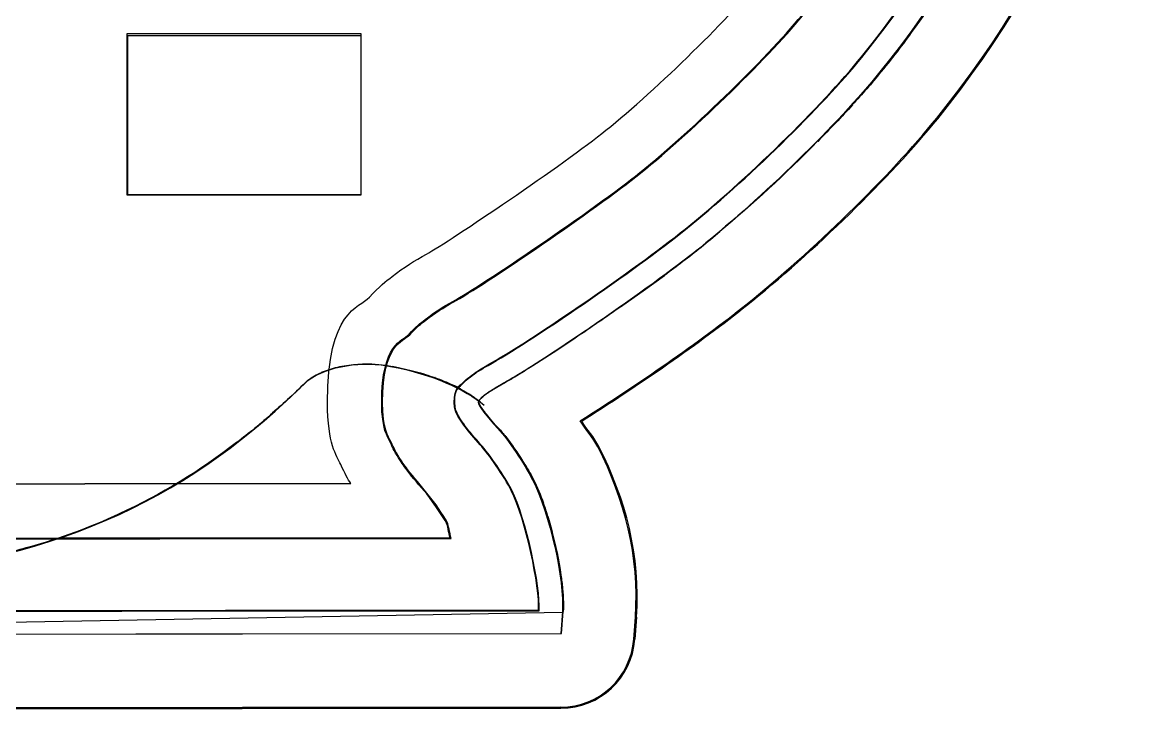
# Model space of a CAD drawing. Extents: x 5 to 93, y -1 to 101.
# Drawn here: x 64.24 to 87.57, y -1.15 to 13.1 of the extents above; entities that cross this region are included whole.
import ezdxf

# ---------------------------------------------------------------- set-up
doc = ezdxf.new("R2010")
doc.units = 0
for name, color, linetype in [('Board_outline_cat', 7, 'CONTINUOUS'), ('Board_outline_dog', 7, 'CONTINUOUS'), ('board_silkscreen_both', 7, 'CONTINUOUS'), ('board_silkscreen_cat', 7, 'CONTINUOUS'), ('board_silkscreen_dog', 7, 'CONTINUOUS'), ('laser_cat_1', 7, 'CONTINUOUS'), ('laser_cat_1_copy_copy', 7, 'CONTINUOUS'), ('laser_cat_2', 7, 'CONTINUOUS'), ('laser_component_cutouts', 7, 'CONTINUOUS'), ('laser_dog_1', 7, 'CONTINUOUS'), ('laser_dog_2', 7, 'CONTINUOUS'), ('laser_dog_2_copy', 7, 'CONTINUOUS'), ('Layer_3_board_inset', 7, 'CONTINUOUS'), ('Mech_Outlines_Cat', 7, 'CONTINUOUS'), ('Mech_Outlines_Dog', 7, 'CONTINUOUS'), ('Silkscreen_cat', 7, 'CONTINUOUS'), ('Silkscreen_dog', 7, 'CONTINUOUS')]:
    doc.layers.add(name, color=color, linetype=linetype)

msp = doc.modelspace()

# ---------------------------------------------------------------- linework, layer by layer
at = {"layer": 'Board_outline_cat', "color": 1}
msp.add_lwpolyline([(75.432386, 0.87473), (75.399723, 0.418953), (48.969391, 0.392739)], close=True, dxfattribs=at)
for points in [[(86.030434, 22.102341), (85.853147, 18.553438), (84.473302, 15.10284), (82.019869, 12.073053)], [(82.019869, 12.073053), (81.160341, 11.011609), (79.56731, 9.455985), (78.288645, 8.429451)], [(78.288645, 8.429451), (77.210664, 7.564027), (75.04602, 6.075298), (74.125451, 5.566219)], [(74.125451, 5.566219), (73.882297, 5.431755), (73.683353, 5.27708), (73.683353, 5.222499)], [(73.683353, 5.222499), (73.683353, 5.167915), (73.867938, 4.923006), (74.09354, 4.678254)], [(74.09354, 4.678254), (74.319145, 4.433505), (74.643985, 3.955408), (74.815408, 3.615821)], [(74.815408, 3.615821), (75.173012, 2.907414), (75.480233, 1.542503), (75.432386, 0.87473)]]:
    msp.add_open_spline(points, degree=3, dxfattribs=at)
at = {"layer": 'Board_outline_dog', "color": 1}
msp.add_lwpolyline([(75.432386, 0.87473), (75.399723, 0.418953), (48.969391, 0.392739)], close=True, dxfattribs=at)
for points in [[(86.030434, 22.102341), (85.853147, 18.553438), (84.473302, 15.10284), (82.019869, 12.073053)], [(82.019869, 12.073053), (81.160341, 11.011609), (79.56731, 9.455985), (78.288645, 8.429451)], [(78.288645, 8.429451), (77.210664, 7.564027), (75.04602, 6.075298), (74.125451, 5.566219)], [(74.125451, 5.566219), (73.882297, 5.431755), (73.683353, 5.27708), (73.683353, 5.222499)], [(73.683353, 5.222499), (73.683353, 5.167915), (73.867938, 4.923006), (74.09354, 4.678254)], [(74.09354, 4.678254), (74.319145, 4.433505), (74.643985, 3.955408), (74.815408, 3.615821)], [(74.815408, 3.615821), (75.173012, 2.907414), (75.480233, 1.542503), (75.432386, 0.87473)]]:
    msp.add_open_spline(points, degree=3, dxfattribs=at)
at = {"layer": 'board_silkscreen_both', "color": 3}
for points in [[(70.43646, 5.844992), (70.43646, 5.844992)], [(70.600499, 5.905856), (70.600499, 5.905856)], [(70.772486, 5.953479), (70.772486, 5.953479)], [(70.955048, 5.987877), (70.955048, 5.987877)], [(71.336048, 6.019624), (71.336048, 6.019624)], [(71.910189, 5.969354), (71.910189, 5.969354)], [(72.381155, 5.863512), (72.381155, 5.863512)], [(70.153369, 5.683598), (70.150723, 5.680953)], [(70.153369, 5.683598), (70.150723, 5.680953)], [(72.592819, 5.800015), (72.592819, 5.800015)], [(72.791257, 5.736518), (72.788611, 5.736518)], [(72.976467, 5.665075), (72.976467, 5.665075)], [(73.148439, 5.588354), (73.151085, 5.588354)], [(73.309845, 5.506333), (73.309845, 5.506333)], [(73.600881, 5.329065), (73.600881, 5.326419)], [(69.425764, 5.006265), (69.425764, 5.006265)], [(68.679637, 4.389783), (68.676991, 4.392429)], [(66.237522, 2.908122), (66.237522, 2.908122)], [(64.372212, 2.22021), (64.369566, 2.222856)]]:
    msp.add_lwpolyline(points, dxfattribs=at)
for points in [[(70.150723, 5.680953), (70.240673, 5.747098), (70.335918, 5.800018), (70.436462, 5.842362)], [(70.43646, 5.844992), (70.489379, 5.868804), (70.544947, 5.889981), (70.600499, 5.905856)], [(70.600499, 5.905856), (70.658715, 5.924377), (70.714283, 5.940252), (70.775132, 5.953479)], [(70.772486, 5.953479), (70.830702, 5.966708), (70.891551, 5.979937), (70.955048, 5.987877)], [(70.955048, 5.987877), (71.082043, 6.009017), (71.209053, 6.016976), (71.3334, 6.019624)], [(71.336048, 6.019624), (71.529189, 6.02227), (71.722345, 6.006395), (71.912837, 5.966705)], [(71.910189, 5.969354), (72.07423, 5.937604), (72.23034, 5.903208), (72.378507, 5.860864)], [(72.381155, 5.863512), (72.452582, 5.842346), (72.524025, 5.823835), (72.592819, 5.802663)], [(70.150723, 5.680953), (69.899366, 5.429612), (69.655952, 5.204705), (69.423119, 5.006268)], [(72.592819, 5.800015), (72.658965, 5.778848), (72.725111, 5.75769), (72.791257, 5.733869)], [(72.788611, 5.736518), (72.852108, 5.712705), (72.912973, 5.688895), (72.97647, 5.665075)], [(72.976467, 5.665075), (73.034668, 5.641262), (73.092884, 5.614804), (73.151087, 5.588354)], [(73.151085, 5.588354), (73.209301, 5.561895), (73.26222, 5.535432), (73.312475, 5.506333)], [(73.309845, 5.506333), (73.415671, 5.450765), (73.510915, 5.392562), (73.600881, 5.329065)], [(73.600881, 5.326419), (73.645855, 5.297317), (73.690845, 5.265551), (73.733173, 5.231171)], [(69.425764, 5.006265), (69.182337, 4.784026), (68.933626, 4.580291), (68.679637, 4.392432)], [(68.676991, 4.392429), (67.928215, 3.807708), (67.110663, 3.307643), (66.237525, 2.908119)], [(66.237522, 2.908122), (65.631631, 2.625015), (65.00722, 2.397479), (64.372212, 2.22021)], [(64.369566, 2.222856), (64.041486, 2.124963), (63.69753, 2.040294), (63.342983, 1.968867)]]:
    msp.add_open_spline(points, degree=3, dxfattribs=at)
at = {"layer": 'board_silkscreen_cat', "color": 7}
for points in [[(82.743279, 12.999865), (82.740633, 13.005156)], [(82.039492, 12.079117), (82.036847, 12.079117)], [(81.441531, 11.391193), (81.444177, 11.391193)], [(81.09493, 11.018138), (81.09493, 11.018138)], [(80.719224, 10.634487), (80.719224, 10.637133)], [(78.695156, 8.761234), (78.695156, 8.758589)], [(78.30093, 8.438448), (78.303576, 8.435802)], [(77.099727, 7.533563), (77.541576, 7.856362)], [(76.634058, 7.202833), (77.099727, 7.533563)], [(76.634058, 7.202833), (76.634058, 7.202833)], [(75.234401, 6.255638), (75.686844, 6.554617)], [(74.81637, 5.985758), (75.234401, 6.255638)], [(74.81637, 5.985758), (74.81637, 5.983112)], [(74.4433, 5.75557), (74.445945, 5.752925)], [(73.818888, 5.37457), (73.818888, 5.37457)], [(73.871808, 5.414263), (73.871808, 5.414263)], [(73.930008, 5.453943), (73.930008, 5.453943)], [(73.694539, 5.252857), (73.694539, 5.250211)], [(73.694539, 5.252857), (73.694539, 5.250211)], [(73.710414, 5.178781), (73.71306, 5.176136)], [(73.736867, 5.136438), (73.734222, 5.136438)], [(73.739516, 5.305776), (73.739516, 5.305776), (73.739516, 5.305776)], [(73.77656, 5.337524), (73.773914, 5.337524)], [(73.768615, 5.088815), (73.771261, 5.086169)], [(73.810959, 5.030615), (73.810959, 5.033261)], [(73.858581, 4.969766), (73.858581, 4.96712)], [(73.911485, 4.90362), (73.91413, 4.900974)], [(73.972349, 4.834826), (73.969703, 4.83218)], [(74.101992, 4.689292), (74.099347, 4.686646)], [(74.101992, 4.689292), (74.101992, 4.689292)], [(74.247511, 4.517323), (74.250156, 4.517323)], [(74.32425, 4.416779), (74.326896, 4.414133)], [(74.403623, 4.308308), (74.400977, 4.305662)], [(74.705235, 3.845287), (74.705235, 3.842641)], [(74.768748, 3.731503), (74.768748, 3.731503)], [(74.8243, 3.625677), (74.8243, 3.625677)], [(75.030683, 3.133558), (75.030683, 3.133558)], [(75.123281, 2.847802), (75.128573, 2.847802)], [(75.210597, 2.548823), (75.207951, 2.548823)], [(75.39581, 1.638654), (75.39581, 1.638654)], [(75.430206, 1.360847), (75.42756, 1.360847)], [(75.446081, 1.106839), (75.446081, 1.106839)], [(75.409034, 0.432156), (75.440784, 0.887232)], [(48.940125, 0.405703), (75.409034, 0.432162)]]:
    msp.add_lwpolyline(points, dxfattribs=at)
for points in [[(84.46307, 15.897052), (83.976245, 14.870466), (83.399456, 13.902083), (82.743279, 13.005156)], [(82.740633, 13.005156), (82.536899, 12.708826), (82.301414, 12.401901), (82.036831, 12.081747)], [(82.036847, 12.079117), (81.838409, 11.83569), (81.639972, 11.605505), (81.438886, 11.393841)], [(81.444177, 11.391193), (81.330409, 11.266847), (81.213992, 11.142484), (81.094927, 11.018138)], [(81.09493, 11.018138), (80.970581, 10.888492), (80.846219, 10.758833), (80.721873, 10.631839)], [(80.719224, 10.637133), (80.04982, 9.954505), (79.37249, 9.330091), (78.689875, 8.766529)], [(78.695156, 8.758589), (78.565513, 8.650115), (78.43587, 8.541644), (78.303578, 8.435802)], [(78.303576, 8.435802), (78.052219, 8.237367), (77.80086, 8.044224), (77.544222, 7.856365)], [(76.634058, 7.202833), (76.321852, 6.98324), (76.006995, 6.76893), (75.689492, 6.554617)], [(74.81637, 5.983112), (74.694656, 5.90374), (74.57031, 5.827016), (74.445948, 5.752925)], [(74.445945, 5.752925), (74.342755, 5.692076), (74.239578, 5.631227), (74.13374, 5.573011)], [(73.773914, 5.337524), (73.789789, 5.350753), (73.803016, 5.361336), (73.818891, 5.37457)], [(73.818888, 5.37457), (73.837409, 5.3878), (73.853284, 5.401029), (73.871808, 5.414263)], [(73.871808, 5.414263), (73.890328, 5.427492), (73.908852, 5.440722), (73.930008, 5.453943)], [(73.930008, 5.453943), (74.001451, 5.498933), (74.067597, 5.541258), (74.133742, 5.575656)], [(73.71306, 5.176136), (73.702477, 5.192011), (73.694566, 5.210531), (73.691894, 5.231703)], [(73.694539, 5.250211), (73.699831, 5.260794), (73.705123, 5.268705), (73.710414, 5.276669)], [(73.694539, 5.250211), (73.699831, 5.260794), (73.705123, 5.268705), (73.710414, 5.276669)], [(73.734222, 5.136438), (73.726284, 5.149667), (73.718347, 5.162906), (73.710409, 5.176133)], [(73.771261, 5.086169), (73.760677, 5.102071), (73.747448, 5.120568), (73.736865, 5.13644)], [(73.739516, 5.305776), (73.752745, 5.316359), (73.765974, 5.329589), (73.77656, 5.337524)], [(73.739516, 5.305776), (73.752745, 5.316359), (73.765974, 5.329589), (73.77656, 5.337524)], [(73.810959, 5.033261), (73.795084, 5.051781), (73.781841, 5.070289), (73.768615, 5.088813)], [(73.858581, 4.96712), (73.842706, 4.988287), (73.826831, 5.009445), (73.810959, 5.030617)], [(73.91413, 4.900974), (73.89561, 4.924787), (73.877102, 4.945948), (73.858578, 4.969769)], [(73.969703, 4.83218), (73.951183, 4.853347), (73.930011, 4.877154), (73.911487, 4.900974)], [(74.099347, 4.686646), (74.057021, 4.734268), (74.012031, 4.781893), (73.969703, 4.832164)], [(74.101992, 4.689292), (74.154912, 4.628443), (74.205185, 4.572891), (74.244862, 4.517323)], [(74.250156, 4.517323), (74.276615, 4.482925), (74.303076, 4.448529), (74.32688, 4.41413)], [(74.326896, 4.414133), (74.353362, 4.379737), (74.379816, 4.34269), (74.406284, 4.305662)], [(74.400977, 4.305662), (74.5068, 4.162776), (74.607344, 4.009328), (74.702605, 3.842641)], [(74.705235, 3.842641), (74.726401, 3.805594), (74.747576, 3.76855), (74.768748, 3.731505)], [(74.768748, 3.731503), (74.789914, 3.697104), (74.808425, 3.662724), (74.8243, 3.625677)], [(74.8243, 3.625677), (74.90632, 3.466919), (74.975115, 3.302878), (75.033331, 3.133558)], [(75.030683, 3.133558), (75.062433, 3.040943), (75.09418, 2.945698), (75.123281, 2.847802)], [(75.128573, 2.847802), (75.157672, 2.749906), (75.186774, 2.649365), (75.21324, 2.548823)], [(75.207951, 2.548823), (75.287323, 2.257787), (75.35082, 1.956156), (75.395813, 1.638654)], [(75.39581, 1.638654), (75.409039, 1.546058), (75.422269, 1.453443), (75.430206, 1.360847)], [(75.42756, 1.360847), (75.438144, 1.268232), (75.443435, 1.183563), (75.443435, 1.106839)], [(75.446081, 1.106839), (75.451373, 1.032763), (75.448727, 0.958675), (75.443435, 0.887232)]]:
    msp.add_open_spline(points, degree=3, dxfattribs=at)
at = {"layer": 'board_silkscreen_dog', "color": 7}
for points in [[(82.749674, 12.998778), (82.747028, 13.00407)], [(82.045888, 12.078031), (82.043242, 12.078031)], [(81.447927, 11.390106), (81.450572, 11.390106)], [(81.101325, 11.017052), (81.101325, 11.017052)], [(80.725619, 10.633401), (80.725619, 10.636046)], [(78.701552, 8.760148), (78.701552, 8.757502)], [(78.307325, 8.437362), (78.309971, 8.434716)], [(77.106122, 7.532476), (77.547971, 7.855276)], [(76.640453, 7.201747), (77.106122, 7.532476)], [(76.640453, 7.201747), (76.640453, 7.201747)], [(75.240796, 6.254552), (75.693239, 6.553531)], [(74.822765, 5.984671), (75.240796, 6.254552)], [(74.822765, 5.984671), (74.822765, 5.982026)], [(74.449695, 5.754484), (74.452341, 5.751838)], [(73.825283, 5.373484), (73.825283, 5.373484)], [(73.878203, 5.413177), (73.878203, 5.413177)], [(73.936403, 5.452856), (73.936403, 5.452856)], [(73.700935, 5.25177), (73.700935, 5.249124)], [(73.700935, 5.25177), (73.700935, 5.249124)], [(73.71681, 5.177695), (73.719455, 5.175049)], [(73.743263, 5.135351), (73.740617, 5.135351)], [(73.745911, 5.30469), (73.745911, 5.30469), (73.745911, 5.30469)], [(73.782955, 5.336437), (73.78031, 5.336437)], [(73.77501, 5.087729), (73.777656, 5.085083)], [(73.817354, 5.029528), (73.817354, 5.032174)], [(73.864976, 4.968679), (73.864976, 4.966034)], [(73.91788, 4.902534), (73.920526, 4.899888)], [(73.978744, 4.833739), (73.976099, 4.831093)], [(74.108388, 4.688205), (74.105742, 4.685559)], [(74.108388, 4.688205), (74.108388, 4.688205)], [(74.253906, 4.516237), (74.256552, 4.516237)], [(74.330646, 4.415692), (74.333291, 4.413046)], [(74.410018, 4.307221), (74.407372, 4.304575)], [(74.71163, 3.8442), (74.71163, 3.841554)], [(74.775143, 3.730416), (74.775143, 3.730416)], [(74.830695, 3.624591), (74.830695, 3.624591)], [(75.037078, 3.132471), (75.037078, 3.132471)], [(75.129677, 2.846716), (75.134968, 2.846716)], [(75.216992, 2.547737), (75.214346, 2.547737)], [(75.402205, 1.637567), (75.402205, 1.637567)], [(75.436601, 1.35976), (75.433955, 1.35976)], [(75.452476, 1.105752), (75.452476, 1.105752)], [(75.415429, 0.43107), (75.447179, 0.886145)], [(48.946521, 0.404617), (75.415429, 0.431075)]]:
    msp.add_lwpolyline(points, dxfattribs=at)
at = {"layer": 'board_silkscreen_dog', "color": 6}
for points in [[(66.422244, 9.532742), (66.422244, 12.832088)], [(66.422244, 12.832088), (71.256171, 12.832088)], [(71.256171, 9.532742), (71.256171, 12.832088)], [(66.422244, 9.532742), (71.256171, 9.532742)]]:
    msp.add_lwpolyline(points, dxfattribs=at)
at = {"layer": 'board_silkscreen_dog', "color": 7}
for points in [[(84.469466, 15.895966), (83.98264, 14.86938), (83.405851, 13.900997), (82.749674, 13.00407)], [(82.747028, 13.00407), (82.543294, 12.707739), (82.307809, 12.400815), (82.043226, 12.080661)], [(82.043242, 12.078031), (81.844804, 11.834604), (81.646367, 11.604419), (81.445281, 11.392755)], [(81.450572, 11.390106), (81.336804, 11.26576), (81.220388, 11.141398), (81.101322, 11.017052)], [(81.101325, 11.017052), (80.976976, 10.887406), (80.852614, 10.757747), (80.728268, 10.630752)], [(80.725619, 10.636046), (80.056216, 9.953419), (79.378885, 9.329005), (78.696271, 8.765442)], [(78.701552, 8.757502), (78.571908, 8.649028), (78.442265, 8.540557), (78.309974, 8.434716)], [(78.309971, 8.434716), (78.058614, 8.236281), (77.807255, 8.043138), (77.550617, 7.855278)], [(76.640453, 7.201747), (76.328247, 6.982153), (76.01339, 6.767843), (75.695888, 6.553531)], [(74.822765, 5.982026), (74.701052, 5.902653), (74.576705, 5.825929), (74.452343, 5.751838)], [(74.452341, 5.751838), (74.349151, 5.690989), (74.245974, 5.63014), (74.140135, 5.571924)], [(73.78031, 5.336437), (73.796185, 5.349666), (73.809411, 5.360249), (73.825286, 5.373484)], [(73.825283, 5.373484), (73.843804, 5.386713), (73.859679, 5.399942), (73.878203, 5.413177)], [(73.878203, 5.413177), (73.896724, 5.426406), (73.915247, 5.439635), (73.936403, 5.452856)], [(73.936403, 5.452856), (74.007846, 5.497846), (74.073992, 5.540171), (74.140138, 5.57457)], [(73.719455, 5.175049), (73.708872, 5.190924), (73.700961, 5.209445), (73.698289, 5.230617)], [(73.700935, 5.249124), (73.706226, 5.259708), (73.711518, 5.267619), (73.71681, 5.275583)], [(73.700935, 5.249124), (73.706226, 5.259708), (73.711518, 5.267619), (73.71681, 5.275583)], [(73.740617, 5.135351), (73.732679, 5.14858), (73.724742, 5.16182), (73.716804, 5.175046)], [(73.777656, 5.085083), (73.767072, 5.100984), (73.753843, 5.119481), (73.74326, 5.135354)], [(73.745911, 5.30469), (73.75914, 5.315273), (73.772369, 5.328502), (73.782955, 5.336437)], [(73.745911, 5.30469), (73.75914, 5.315273), (73.772369, 5.328502), (73.782955, 5.336437)], [(73.817354, 5.032174), (73.801479, 5.050695), (73.788236, 5.069203), (73.77501, 5.087726)], [(73.864976, 4.966034), (73.849101, 4.9872), (73.833226, 5.008359), (73.817354, 5.029531)], [(73.920526, 4.899888), (73.902005, 4.9237), (73.883497, 4.944862), (73.864974, 4.968682)], [(73.976099, 4.831093), (73.957578, 4.85226), (73.936406, 4.876067), (73.917882, 4.899888)], [(74.105742, 4.685559), (74.063416, 4.733182), (74.018427, 4.780807), (73.976099, 4.831078)], [(74.108388, 4.688205), (74.161307, 4.627356), (74.21158, 4.571804), (74.251257, 4.516237)], [(74.256552, 4.516237), (74.28301, 4.481838), (74.309471, 4.447442), (74.333276, 4.413044)], [(74.333291, 4.413046), (74.359758, 4.378651), (74.386211, 4.341604), (74.41268, 4.304575)], [(74.407372, 4.304575), (74.513195, 4.16169), (74.613739, 4.008242), (74.709, 3.841554)], [(74.71163, 3.841554), (74.732796, 3.804507), (74.753971, 3.767463), (74.775143, 3.730419)], [(74.775143, 3.730416), (74.79631, 3.696018), (74.81482, 3.661638), (74.830695, 3.624591)], [(74.830695, 3.624591), (74.912716, 3.465833), (74.98151, 3.301791), (75.039726, 3.132471)], [(75.037078, 3.132471), (75.068828, 3.039856), (75.100575, 2.944612), (75.129677, 2.846716)], [(75.134968, 2.846716), (75.164067, 2.74882), (75.193169, 2.648278), (75.219635, 2.547737)], [(75.214346, 2.547737), (75.293718, 2.2567), (75.357216, 1.95507), (75.402208, 1.637567)], [(75.402205, 1.637567), (75.415435, 1.544971), (75.428664, 1.452356), (75.436601, 1.35976)], [(75.433955, 1.35976), (75.444539, 1.267145), (75.44983, 1.182476), (75.44983, 1.105752)], [(75.452476, 1.105752), (75.457768, 1.031677), (75.455122, 0.957588), (75.44983, 0.886145)]]:
    msp.add_open_spline(points, degree=3, dxfattribs=at)
at = {"layer": 'laser_cat_1', "color": 2}
msp.add_lwpolyline([(66.404005, 12.871701), (71.255838, 12.871701), (71.255838, 9.516577), (66.404005, 9.516577), (66.404005, 12.871701)], close=True, dxfattribs=at)
at = {"layer": 'laser_cat_1', "color": 1}
msp.add_lwpolyline([(75.432386, 0.874731), (75.399723, 0.418954), (48.969391, 0.39274)], close=True, dxfattribs=at)
for points in [[(86.030434, 22.102342), (85.853147, 18.553438), (84.473302, 15.102841), (82.019869, 12.073054)], [(82.019869, 12.073054), (81.160341, 11.011609), (79.56731, 9.455986), (78.288645, 8.429452)], [(78.288645, 8.429452), (77.210664, 7.564028), (75.04602, 6.075298), (74.125451, 5.56622)], [(74.125451, 5.56622), (73.882297, 5.431756), (73.683353, 5.277081), (73.683353, 5.2225)], [(73.683353, 5.2225), (73.683353, 5.167916), (73.867938, 4.923007), (74.09354, 4.678255)], [(74.09354, 4.678255), (74.319145, 4.433506), (74.643985, 3.955409), (74.815408, 3.615822)], [(74.815408, 3.615822), (75.173012, 2.907414), (75.480233, 1.542503), (75.432386, 0.874731)]]:
    msp.add_open_spline(points, degree=3, dxfattribs=at)
at = {"layer": 'laser_cat_1', "color": 7}
for points in [[(70.154919, 5.676169), (70.575204, 5.990355), (71.286054, 6.083353), (71.910231, 5.962223)], [(71.910231, 5.962223), (72.744053, 5.800409), (73.391536, 5.500556), (73.813111, 5.167263)], [(61.086481, 1.630939), (65.142243, 1.978281), (67.763895, 3.317338), (70.154919, 5.676169)]]:
    msp.add_open_spline(points, degree=3, dxfattribs=at)
at = {"layer": 'laser_cat_1_copy_copy', "color": 1}
msp.add_lwpolyline([(75.432386, 0.874731), (75.399723, 0.418954), (48.969391, 0.39274)], close=True, dxfattribs=at)
for points in [[(86.030434, 22.102342), (85.853147, 18.553438), (84.473302, 15.102841), (82.019869, 12.073054)], [(82.019869, 12.073054), (81.160341, 11.011609), (79.56731, 9.455986), (78.288645, 8.429452)], [(78.288645, 8.429452), (77.210664, 7.564028), (75.04602, 6.075298), (74.125451, 5.56622)], [(74.125451, 5.56622), (73.882297, 5.431756), (73.683353, 5.277081), (73.683353, 5.2225)], [(73.683353, 5.2225), (73.683353, 5.167916), (73.867938, 4.923007), (74.09354, 4.678255)], [(74.09354, 4.678255), (74.319145, 4.433506), (74.643985, 3.955409), (74.815408, 3.615822)], [(74.815408, 3.615822), (75.173012, 2.907414), (75.480233, 1.542503), (75.432386, 0.874731)]]:
    msp.add_open_spline(points, degree=3, dxfattribs=at)
at = {"layer": 'laser_cat_1_copy_copy', "color": 7}
for points in [[(70.154919, 5.676169), (70.575204, 5.990355), (71.286054, 6.083353), (71.910231, 5.962223)], [(71.910231, 5.962223), (72.744053, 5.800409), (73.391536, 5.500556), (73.813111, 5.167263)], [(61.086481, 1.630939), (65.142243, 1.978281), (67.763895, 3.317338), (70.154919, 5.676169)]]:
    msp.add_open_spline(points, degree=3, dxfattribs=at)
at = {"layer": 'laser_cat_2', "color": 2}
msp.add_lwpolyline([(66.404005, 12.871701), (71.255838, 12.871701), (71.255838, 9.516577), (66.404005, 9.516577), (66.404005, 12.871701)], close=True, dxfattribs=at)
at = {"layer": 'laser_cat_2', "color": 1}
msp.add_lwpolyline([(75.432386, 0.874731), (75.399723, 0.418954), (48.969391, 0.39274)], close=True, dxfattribs=at)
for points in [[(86.030434, 22.102342), (85.853147, 18.553438), (84.473302, 15.102841), (82.019869, 12.073054)], [(82.019869, 12.073054), (81.160341, 11.011609), (79.56731, 9.455986), (78.288645, 8.429452)], [(78.288645, 8.429452), (77.210664, 7.564028), (75.04602, 6.075298), (74.125451, 5.56622)], [(74.125451, 5.56622), (73.882297, 5.431756), (73.683353, 5.277081), (73.683353, 5.2225)], [(73.683353, 5.2225), (73.683353, 5.167916), (73.867938, 4.923007), (74.09354, 4.678255)], [(74.09354, 4.678255), (74.319145, 4.433506), (74.643985, 3.955409), (74.815408, 3.615822)], [(74.815408, 3.615822), (75.173012, 2.907414), (75.480233, 1.542503), (75.432386, 0.874731)]]:
    msp.add_open_spline(points, degree=3, dxfattribs=at)
at = {"layer": 'laser_component_cutouts', "color": 2}
msp.add_lwpolyline([(66.404005, 12.871701), (71.255838, 12.871701), (71.255838, 9.516577), (66.404005, 9.516577), (66.404005, 12.871701)], close=True, dxfattribs=at)
at = {"layer": 'laser_dog_1', "color": 2}
msp.add_lwpolyline([(66.404005, 12.871703), (71.255838, 12.871703), (71.255838, 9.51658), (66.404005, 9.51658), (66.404005, 12.871703)], close=True, dxfattribs=at)
at = {"layer": 'laser_dog_1', "color": 1}
msp.add_lwpolyline([(75.432387, 0.87473), (75.399722, 0.418953), (48.969391, 0.392734)], close=True, dxfattribs=at)
for points in [[(86.030435, 22.10234), (85.853149, 18.553438), (84.473302, 15.102839), (82.019868, 12.073054)], [(82.019868, 12.073054), (81.160341, 11.011608), (79.567309, 9.455985), (78.288645, 8.429449)], [(78.288645, 8.429449), (77.210663, 7.564026), (75.046022, 6.075298), (74.125449, 5.56622)], [(74.125449, 5.56622), (73.882298, 5.431755), (73.683354, 5.277081), (73.683354, 5.222499)], [(73.683354, 5.222499), (73.683354, 5.167914), (73.867939, 4.923008), (74.093541, 4.678253)], [(74.093541, 4.678253), (74.319144, 4.433504), (74.643985, 3.955409), (74.815409, 3.615822)], [(74.815409, 3.615822), (75.17301, 2.907413), (75.480235, 1.542502), (75.432387, 0.87473)]]:
    msp.add_open_spline(points, degree=3, dxfattribs=at)
at = {"layer": 'laser_dog_1', "color": 7}
for points in [[(70.154921, 5.676168), (70.575207, 5.990355), (71.286057, 6.083353), (71.910234, 5.962223)], [(71.910234, 5.962223), (72.744056, 5.800408), (73.391539, 5.500556), (73.813114, 5.167262)], [(61.086484, 1.630939), (65.142245, 1.978281), (67.763898, 3.317338), (70.154921, 5.676168)]]:
    msp.add_open_spline(points, degree=3, dxfattribs=at)
at = {"layer": 'laser_dog_2', "color": 2}
msp.add_lwpolyline([(66.404005, 12.871703), (71.255838, 12.871703), (71.255838, 9.51658), (66.404005, 9.51658), (66.404005, 12.871703)], close=True, dxfattribs=at)
at = {"layer": 'laser_dog_2', "color": 1}
msp.add_lwpolyline([(75.432387, 0.87473), (75.399722, 0.418953), (48.969391, 0.392734)], close=True, dxfattribs=at)
for points in [[(86.030435, 22.10234), (85.853149, 18.553438), (84.473302, 15.102839), (82.019868, 12.073054)], [(82.019868, 12.073054), (81.160341, 11.011608), (79.567309, 9.455985), (78.288645, 8.429449)], [(78.288645, 8.429449), (77.210663, 7.564026), (75.046022, 6.075298), (74.125449, 5.56622)], [(74.125449, 5.56622), (73.882298, 5.431755), (73.683354, 5.277081), (73.683354, 5.222499)], [(73.683354, 5.222499), (73.683354, 5.167914), (73.867939, 4.923008), (74.093541, 4.678253)], [(74.093541, 4.678253), (74.319144, 4.433504), (74.643985, 3.955409), (74.815409, 3.615822)], [(74.815409, 3.615822), (75.17301, 2.907413), (75.480235, 1.542502), (75.432387, 0.87473)]]:
    msp.add_open_spline(points, degree=3, dxfattribs=at)
at = {"layer": 'laser_dog_2_copy', "color": 6}
for points in [[(66.422244, 9.532742), (66.422244, 12.832088)], [(66.422244, 12.832088), (71.256171, 12.832088)], [(71.256171, 9.532742), (71.256171, 12.832088)], [(66.422244, 9.532742), (71.256171, 9.532742)]]:
    msp.add_lwpolyline(points, dxfattribs=at)
at = {"layer": 'laser_dog_2_copy', "color": 1}
msp.add_lwpolyline([(75.432387, 0.87473), (75.399722, 0.418953), (48.969391, 0.392734)], close=True, dxfattribs=at)
for points in [[(86.030435, 22.10234), (85.853149, 18.553438), (84.473302, 15.102839), (82.019868, 12.073054)], [(82.019868, 12.073054), (81.160341, 11.011608), (79.567309, 9.455985), (78.288645, 8.429449)], [(78.288645, 8.429449), (77.210663, 7.564026), (75.046022, 6.075298), (74.125449, 5.56622)], [(74.125449, 5.56622), (73.882298, 5.431755), (73.683354, 5.277081), (73.683354, 5.222499)], [(73.683354, 5.222499), (73.683354, 5.167914), (73.867939, 4.923008), (74.093541, 4.678253)], [(74.093541, 4.678253), (74.319144, 4.433504), (74.643985, 3.955409), (74.815409, 3.615822)], [(74.815409, 3.615822), (75.17301, 2.907413), (75.480235, 1.542502), (75.432387, 0.87473)]]:
    msp.add_open_spline(points, degree=3, dxfattribs=at)
at = {"layer": 'laser_dog_2_copy', "color": 7}
for points in [[(70.154921, 5.676168), (70.575207, 5.990355), (71.286057, 6.083353), (71.910234, 5.962223)], [(71.910234, 5.962223), (72.744056, 5.800408), (73.391539, 5.500556), (73.813114, 5.167262)], [(61.086484, 1.630939), (65.142245, 1.978281), (67.763898, 3.317338), (70.154921, 5.676168)]]:
    msp.add_open_spline(points, degree=3, dxfattribs=at)
at = {"layer": 'Layer_3_board_inset', "color": 1}
for points in [[(48.965854, 3.514031), (71.042994, 3.536396)], [(75.432386, 0.87473), (75.399723, 0.418953), (48.969391, 0.392739)]]:
    msp.add_lwpolyline(points, close=True, dxfattribs=at)
for points in [[(86.030434, 22.102341), (85.853147, 18.553438), (84.473302, 15.10284), (82.019869, 12.073053)], [(76.334883, 10.863417), (77.399858, 11.7184), (78.982378, 13.282644), (79.593729, 14.037612)], [(82.019869, 12.073053), (81.160341, 11.011609), (79.56731, 9.455985), (78.288645, 8.429451)], [(72.614838, 8.29738), (73.093178, 8.561907), (75.48463, 10.180821), (76.334883, 10.863417)], [(78.288645, 8.429451), (77.210664, 7.564027), (75.04602, 6.075298), (74.125451, 5.566219)], [(71.899679, 7.830767), (72.153936, 8.028074), (72.366448, 8.160021), (72.614838, 8.29738)], [(71.429003, 7.402077), (71.639063, 7.628789), (71.772549, 7.732115), (71.899679, 7.830767)], [(70.562144, 5.222742), (70.562144, 7.13393), (71.218939, 7.175369), (71.429003, 7.402077)], [(74.125451, 5.566219), (73.882297, 5.431755), (73.683353, 5.27708), (73.683353, 5.222499)], [(70.836421, 3.933289), (70.74882, 4.131769), (70.562144, 4.338473), (70.562144, 5.222742)], [(73.683353, 5.222499), (73.683353, 5.167915), (73.867938, 4.923006), (74.09354, 4.678254)], [(74.09354, 4.678254), (74.319145, 4.433505), (74.643985, 3.955408), (74.815408, 3.615821)], [(71.0423, 3.537783), (70.987373, 3.628907), (70.924023, 3.734806), (70.836421, 3.933289)], [(71.042994, 3.536396), (71.042647, 3.53709), (71.042664, 3.53709), (71.0423, 3.537783)], [(74.815408, 3.615821), (75.173012, 2.907414), (75.480233, 1.542503), (75.432386, 0.87473)]]:
    msp.add_open_spline(points, degree=3, dxfattribs=at)
at = {"layer": 'Mech_Outlines_Cat', "color": 1}
for points in [[(48.967189, 2.390509), (73.104471, 2.414226)], [(48.968531, 0.875468), (74.949917, 0.90189), (74.949917, 0.909345)], [(75.432386, 0.87473), (75.399723, 0.418953), (48.969391, 0.392739)], [(76.913238, 0.311438), (76.945728, 0.766539)], [(48.970584, -1.124982), (75.400978, -1.09856)]]:
    msp.add_lwpolyline(points, close=True, dxfattribs=at)
for points in [[(81.644374, 12.376943), (84.040663, 15.336163), (85.376115, 18.68667), (85.547947, 22.126398)], [(86.030434, 22.102341), (85.853147, 18.553438), (84.473302, 15.10284), (82.019869, 12.073053)], [(83.198628, 11.118055), (85.831542, 14.369487), (87.351371, 18.134426), (87.54579, 22.026255)], [(77.037844, 9.987051), (78.179754, 10.903796), (79.766653, 12.464568), (80.467353, 13.329877)], [(77.985955, 8.805889), (79.231548, 9.80587), (80.823254, 11.362933), (81.644374, 12.376943)], [(82.019869, 12.073053), (81.160341, 11.011609), (79.56731, 9.455985), (78.288645, 8.429451)], [(79.238844, 7.24631), (80.621394, 8.356246), (82.218446, 9.907615), (83.198628, 11.118055)], [(73.159326, 7.314011), (73.79688, 7.66658), (76.105606, 9.238632), (77.037844, 9.987051)], [(73.892078, 5.988598), (74.744204, 6.459826), (76.943224, 7.968764), (77.985955, 8.805889)], [(78.288645, 8.429451), (77.210664, 7.564027), (75.04602, 6.075298), (74.125451, 5.566219)], [(72.58842, 6.942885), (72.779999, 7.091555), (72.956592, 7.201899), (73.159326, 7.314011)], [(75.802559, 4.838068), (76.938002, 5.554041), (78.308343, 6.499289), (79.238844, 7.24631)], [(72.253188, 6.638132), (72.39571, 6.791947), (72.492628, 6.86855), (72.58842, 6.942885)], [(71.685666, 5.222714), (71.685666, 6.450748), (72.110666, 6.484313), (72.253188, 6.638132)], [(73.517571, 5.746148), (73.62468, 5.829266), (73.750874, 5.910511), (73.892078, 5.988598)], [(73.200623, 5.222648), (73.200623, 5.529988), (73.312337, 5.553091), (73.363839, 5.608671)], [(73.363839, 5.608671), (73.415337, 5.66425), (73.464013, 5.704591), (73.517571, 5.746148)], [(74.125451, 5.566219), (73.882297, 5.431755), (73.683353, 5.27708), (73.683353, 5.222499)], [(71.864457, 4.387007), (71.806423, 4.518499), (71.685666, 4.654342), (71.685666, 5.222714)], [(73.250062, 4.998482), (73.231892, 5.039689), (73.200623, 5.080015), (73.200623, 5.222648)], [(73.683353, 5.222499), (73.683353, 5.167915), (73.867938, 4.923006), (74.09354, 4.678254)], [(73.302209, 4.899608), (73.284941, 4.928284), (73.268262, 4.957278), (73.250062, 4.998482)], [(73.417338, 4.731652), (73.373756, 4.789604), (73.336782, 4.842253), (73.302209, 4.899608)], [(73.73767, 4.35037), (73.614777, 4.483693), (73.504502, 4.61575), (73.417338, 4.731652)], [(74.09354, 4.678254), (74.319145, 4.433505), (74.643985, 3.955408), (74.815408, 3.615821)], [(76.169619, 4.299669), (76.069895, 4.497222), (75.917033, 4.65609), (75.802559, 4.838068)], [(72.004642, 4.117469), (71.965748, 4.181991), (71.922492, 4.255514), (71.864457, 4.387007)], [(74.38375, 3.398181), (74.240764, 3.681435), (73.907373, 4.16627), (73.73767, 4.35037)], [(76.945728, 0.766539), (77.037202, 2.043159), (76.722952, 3.203526), (76.169619, 4.299669)], [(72.207137, 3.82084), (72.143284, 3.905747), (72.082431, 3.988421), (72.004642, 4.117469)], [(72.624311, 3.324428), (72.469785, 3.492072), (72.334843, 3.651026), (72.207137, 3.82084)], [(74.815408, 3.615821), (75.173012, 2.907414), (75.480233, 1.542503), (75.432386, 0.87473)], [(73.032005, 2.715595), (72.978166, 2.822253), (72.618763, 3.330448), (72.624311, 3.324428)], [(74.949917, 0.909345), (74.983863, 1.383281), (74.679041, 2.813214), (74.38375, 3.398181)], [(73.104471, 2.414226), (73.07694, 2.521928), (73.049748, 2.680449), (73.032005, 2.715595)], [(75.400978, -1.09856), (76.196776, -1.097867), (76.856785, -0.482355), (76.913238, 0.311438)]]:
    msp.add_open_spline(points, degree=3, dxfattribs=at)
at = {"layer": 'Mech_Outlines_Dog', "color": 1}
for points in [[(48.96721, 2.371577), (73.12684, 2.395953)], [(48.968552, 0.887591), (74.93775, 0.913319)], [(75.432386, 0.87473), (75.399723, 0.418953), (48.969391, 0.392739)], [(76.935575, 0.309309), (76.968065, 0.76509)], [(48.97057, -1.146751), (75.400964, -1.120329)]]:
    msp.add_lwpolyline(points, close=True, dxfattribs=at)
for points in [[(81.634911, 12.384301), (84.029821, 15.341815), (85.364076, 18.689219), (85.535777, 22.126308)], [(86.030434, 22.102341), (85.853147, 18.553438), (84.473302, 15.10284), (82.019869, 12.073053)], [(83.216221, 11.103735), (85.85175, 14.358395), (87.373455, 18.128659), (87.568124, 22.025482)], [(77.050056, 9.972841), (78.193238, 10.890609), (79.779417, 12.451243), (80.481597, 13.318376)], [(77.979204, 8.815279), (79.223996, 9.814622), (80.814724, 11.371438), (81.634911, 12.384301)], [(82.019869, 12.073053), (81.160341, 11.011609), (79.56731, 9.455985), (78.288645, 8.429451)], [(79.252374, 7.228605), (80.636435, 8.339755), (82.234285, 9.891128), (83.216221, 11.103735)], [(73.168151, 7.29777), (73.808343, 7.651799), (76.116459, 9.223334), (77.050056, 9.972841)], [(73.886007, 5.998667), (74.736475, 6.46898), (76.937323, 7.97884), (77.979204, 8.815279)], [(78.288645, 8.429451), (77.210664, 7.564027), (75.04602, 6.075298), (74.125451, 5.566219)], [(72.599952, 6.928003), (72.790495, 7.075864), (72.966172, 7.186077), (73.168151, 7.29777)], [(75.833021, 4.831199), (76.966855, 5.547332), (78.325746, 6.484694), (79.252374, 7.228605)], [(72.266753, 6.625278), (72.408158, 6.777887), (72.504681, 6.85407), (72.599952, 6.928003)], [(71.70465, 5.222728), (71.70465, 6.439441), (72.125351, 6.472669), (72.266753, 6.625278)], [(73.51014, 5.754861), (73.617901, 5.838486), (73.744328, 5.920317), (73.886007, 5.998667)], [(73.188456, 5.222558), (73.188456, 5.536996), (73.30353, 5.56037), (73.355732, 5.616705)], [(73.355732, 5.616705), (73.407931, 5.673044), (73.45626, 5.713051), (73.51014, 5.754861)], [(74.125451, 5.566219), (73.882297, 5.431755), (73.683353, 5.27708), (73.683353, 5.222499)], [(71.881406, 4.394468), (71.823864, 4.524851), (71.70465, 4.659592), (71.70465, 5.222728)], [(73.239247, 4.993652), (73.220765, 5.035552), (73.188456, 5.076645), (73.188456, 5.222558)], [(73.683353, 5.222499), (73.683353, 5.167915), (73.867938, 4.923006), (74.09354, 4.678254)], [(73.29207, 4.893422), (73.274629, 4.922375), (73.257742, 4.951751), (73.239247, 4.993652)], [(73.408555, 4.724114), (73.364817, 4.782273), (73.326977, 4.835516), (73.29207, 4.893422)], [(73.729563, 4.342831), (73.606428, 4.476418), (73.496031, 4.607792), (73.408555, 4.724114)], [(74.09354, 4.678254), (74.319145, 4.433505), (74.643985, 3.955408), (74.815408, 3.615821)], [(76.189244, 4.309052), (76.092388, 4.500922), (75.943313, 4.654439), (75.833021, 4.831199)], [(72.020918, 4.127639), (71.982288, 4.191724), (71.938952, 4.264089), (71.881406, 4.394468)], [(74.373612, 3.392671), (74.231315, 3.674563), (73.897914, 4.160195), (73.729563, 4.342831)], [(76.968065, 0.76509), (77.060171, 2.050569), (76.745424, 3.207267), (76.189244, 4.309052)], [(72.222057, 3.832366), (72.158451, 3.916944), (72.098176, 3.999472), (72.020918, 4.127639)], [(73.048281, 2.723737), (72.82864, 3.128407), (72.481803, 3.50556), (72.222057, 3.832366)], [(74.815408, 3.615821), (75.173012, 2.907414), (75.480233, 1.542503), (75.432386, 0.87473)], [(74.93775, 0.913319), (74.970343, 1.384634), (74.666978, 2.811518), (74.373612, 3.392671)], [(73.12684, 2.395953), (73.096187, 2.517611), (73.067928, 2.684811), (73.048281, 2.723737)], [(75.400964, -1.120329), (76.208159, -1.119635), (76.877853, -0.495819), (76.935575, 0.309309)]]:
    msp.add_open_spline(points, degree=3, dxfattribs=at)
at = {"layer": 'Silkscreen_cat', "color": 7}
for points in [[(70.154921, 5.676168), (70.575207, 5.990355), (71.286057, 6.083353), (71.910234, 5.962223)], [(71.910234, 5.962223), (72.744056, 5.800408), (73.391539, 5.500556), (73.813114, 5.167262)], [(61.086484, 1.630939), (65.142245, 1.978281), (67.763898, 3.317338), (70.154921, 5.676168)]]:
    msp.add_open_spline(points, degree=3, dxfattribs=at)
at = {"layer": 'Silkscreen_dog', "color": 7}
for points in [[(70.154921, 5.676168), (70.575207, 5.990355), (71.286057, 6.083353), (71.910234, 5.962223)], [(71.910234, 5.962223), (72.744056, 5.800408), (73.391539, 5.500556), (73.813114, 5.167262)], [(61.086484, 1.630939), (65.142245, 1.978281), (67.763898, 3.317338), (70.154921, 5.676168)]]:
    msp.add_open_spline(points, degree=3, dxfattribs=at)

doc.saveas('drawing.dxf')
